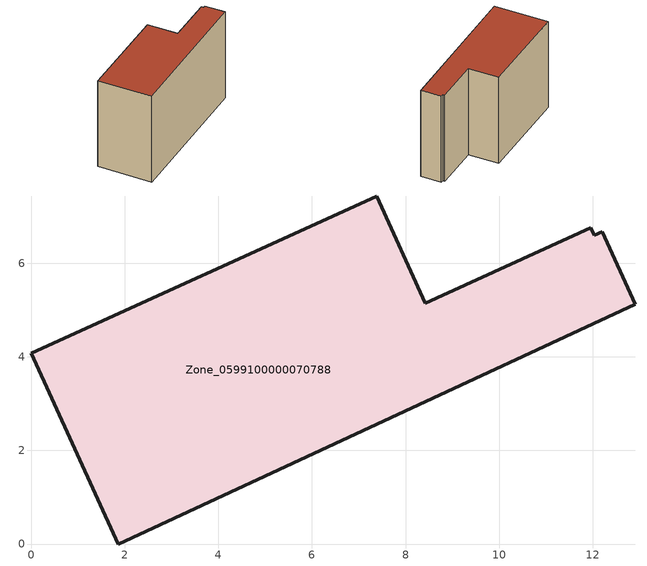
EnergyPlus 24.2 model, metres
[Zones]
Zone_0599100000070788
 floor ground (C_G): 12.2,6.68 12.91,5.13 1.86,0 0,4.08 7.38,7.44 8.42,5.15 11.96,6.76 12.04,6.6 z0
 wall outside (C_F): 1.86,0 12.91,5.13 12.2,6.68 12.04,6.6 11.96,6.76 8.42,5.15 7.38,7.44 0,4.08 1.86,0 z0:7.75
 roof outside (C_R): 12.91,5.13 12.2,6.68 12.04,6.6 11.96,6.76 8.42,5.15 7.38,7.44 0,4.08 1.86,0 z7.75
[BUILDING]
Pand.0599100000070788: North Axis=0; Terrain=City; Loads Convergence Tolerance Value=0.04; Temperature Convergence Tolerance Value=0.4; Solar Distribution=FullExterior; Maximum Number of Warmup Days=25; Minimum Number of Warmup Days=1
[Site:Location]
Rotterdam.The.Hague.AP_ZH_NLD Design_Conditions: Latitude=51.96; Longitude=4.45; Time Zone=1; Elevation=-4.5
[SITE:GROUNDTEMPERATURE:BUILDINGSURFACE]
18, 18, 18, 18, 18, 18, 18, 18, 18, 18, 18, 18
[MATERIAL] Thermal Absorptance=0.9; Solar Absorptance=0.7; Visible Absorptance=0.7
Name | Roughness | Thickness | Conductivity | Density | Specific Heat
G.TI.1946 | MediumSmooth | 0.15 | 1 | 540 | 1210
F.TI.1946 | Rough | 0.3 | 0.857143 | 1920 | 840
R.TI.1946 | MediumRough | 0.2 | 0.1 | 1500 | 1000
[CONSTRUCTION]
C_G: G.TI.1946
C_F: F.TI.1946
C_R: R.TI.1946
[ZONE]
Zone_0599100000070788: Type=1; Multiplier=1; Ceiling Height=Autocalculate; Volume=Autocalculate; Floor Area=autocalculate; Part of Total Floor Area=Yes
[ZONEINFILTRATION:DESIGNFLOWRATE]
Infil_Zone_0599100000070788: Zone or ZoneList or Space or SpaceList=Zone_0599100000070788; Schedule=AlwaysOn; Design Flow Rate Calculation Method=Flow/Area; Flow Rate per Floor Area=0.003; Constant Term Coefficient=1; Temperature Term Coefficient=0; Velocity Term Coefficient=0; Velocity Squared Term Coefficient=0
[HVACTEMPLATE:ZONE:IDEALLOADSAIRSYSTEM]
Zone_0599100000070788: Maximum Heating Supply Air Temperature=50; Minimum Cooling Supply Air Temperature=13; Maximum Heating Supply Air Humidity Ratio=0.0156; Minimum Cooling Supply Air Humidity Ratio=0.0077; Heating Limit=NoLimit; Cooling Limit=NoLimit; Dehumidification Control Type=ConstantSensibleHeatRatio; Cooling Sensible Heat Ratio=0.7; Dehumidification Setpoint=60; Humidification Control Type=None; Humidification Setpoint=30; Outdoor Air Method=None; Outdoor Air Flow Rate per Person=0.00944; Outdoor Air Flow Rate per Zone Floor Area=0; Outdoor Air Flow Rate per Zone=0; Demand Controlled Ventilation Type=None; Outdoor Air Economizer Type=NoEconomizer; Heat Recovery Type=None; Sensible Heat Recovery Effectiveness=0.7; Latent Heat Recovery Effectiveness=0.65
[ZONECONTROL:THERMOSTAT]
ThermostatControl_Zone_0599100000070788: Zone or ZoneList=Zone_0599100000070788; Control Type Schedule=DualSetpointControlType; Control 1=Thermostat_Zone_0599100000070788; Temperature Difference Between Cutout And Setpoint=0
[THERMOSTATSETPOINT:DUALSETPOINT]
Thermostat_Zone_0599100000070788: Heating Setpoint Temperature Schedule=HeatingSetpoint_Zone_0599100000070788; Cooling Setpoint Temperature Schedule=CoolingSetpoint_Zone_0599100000070788
[SCHEDULE:COMPACT]
HeatingSetpoint_Zone_0599100000070788: Through: 12/31, For: AllDays, Until: 24:00, 21
CoolingSetpoint_Zone_0599100000070788: Through: 12/31, For: AllDays, Until: 24:00, 24
DualSetpointControlType: Through: 12/31, For: AllDays, Until: 24:00, 4
AlwaysOn: Through: 12/31, For: AllDays, Until: 24:00, 1
